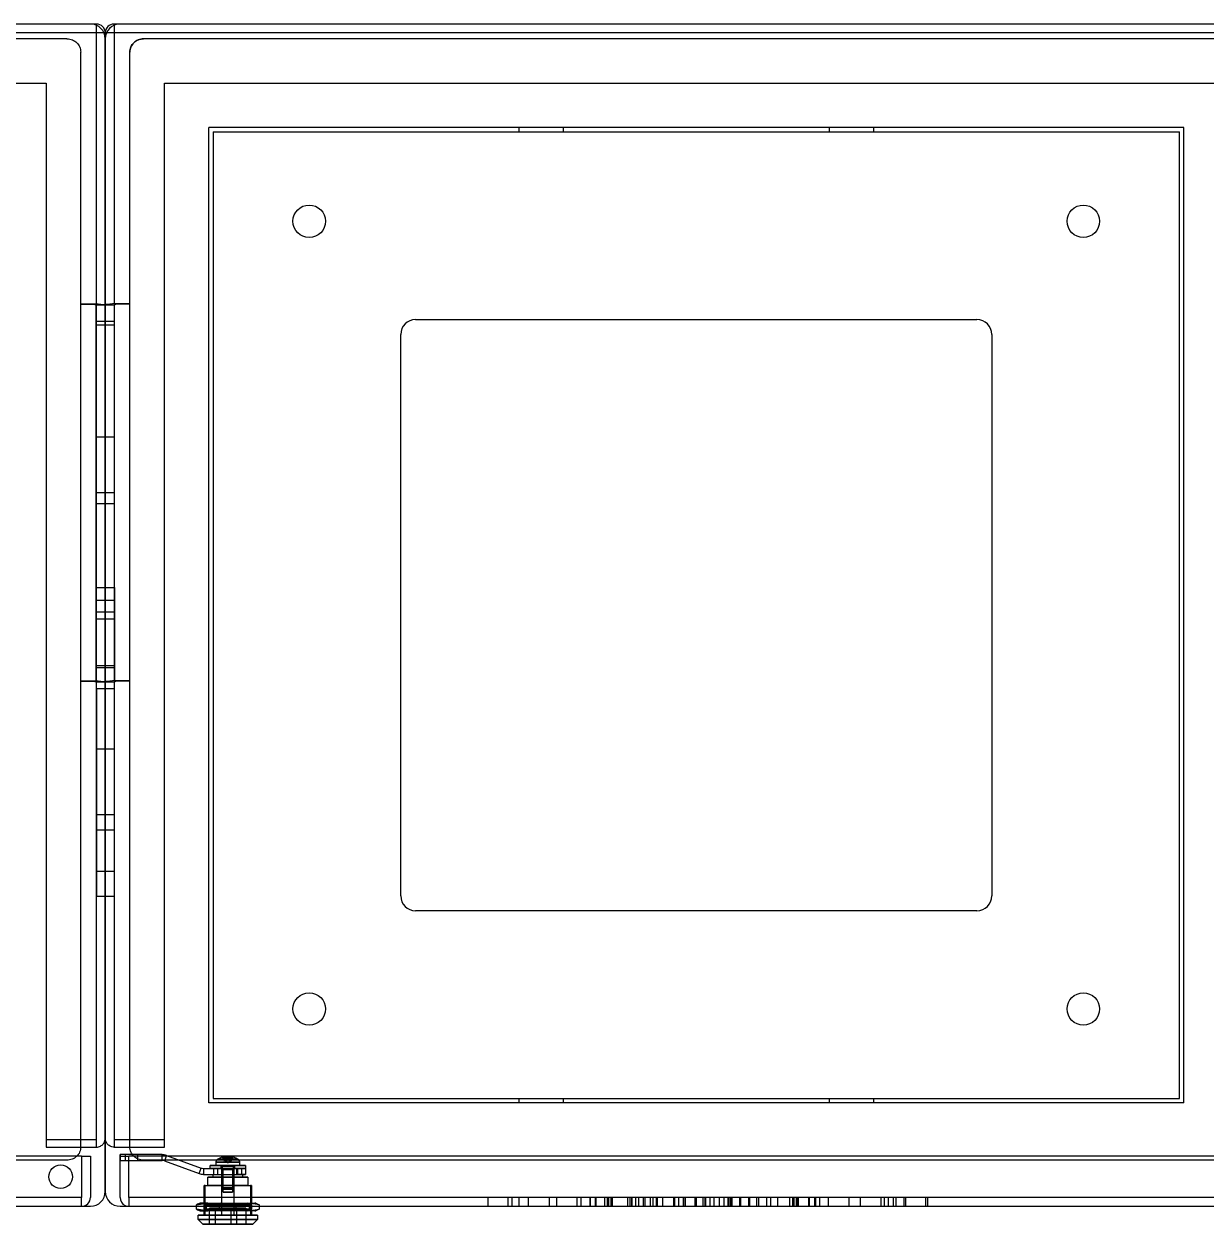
# Model space of a CAD drawing. Header units: millimetres. Extents: x 10366 to 13995, y 24552 to 29685.
# Drawn here: x 12458.7 to 12858.7, y 26264 to 26670 of the extents above; entities that cross this region are included whole.
import ezdxf

# ---------------------------------------------------------------- set-up
doc = ezdxf.new("R2010")
doc.units = ezdxf.units.MM
doc.header["$LTSCALE"] = 3
doc.layers.add('DomyÅ›lny', color=7, linetype='Continuous')

msp = doc.modelspace()

# ---------------------------------------------------------------- linework, layer by layer
at = {"layer": 'DomyÅ›lny'}
for p, q in [((12483.24, 26670.02), (12089.24, 26670.02)), ((12483.24, 26667.02), (12089.24, 26667.02)), ((12481.24, 26670.02), (12091.24, 26670.02)), ((12483.24, 26290.02), (12483.24, 26667.02)), ((12486.24, 26665.02), (12486.24, 26667.02)), ((12486.24, 26667.02), (12486.24, 26665.02)), ((12883.24, 26670.02), (12489.24, 26670.02)), ((12883.24, 26667.02), (12489.24, 26667.02)), ((12489.24, 26667.02), (12489.24, 26290.02)), ((12881.24, 26670.02), (12491.24, 26670.02)), ((12473.29, 26665.02), (12099.22, 26665.02)), ((12486.24, 26574.91), (12486.24, 26665.02)), ((12486.24, 26665.02), (12486.24, 26574.6)), ((12486.24, 26293.02), (12486.24, 26665.02)), ((12486.24, 26665.02), (12486.24, 26293.02)), ((12873.29, 26665.02), (12499.22, 26665.02)), ((12477.94, 26575.43), (12477.94, 26660.53)), ((12494.57, 26575.43), (12494.57, 26660.53)), ((12106.24, 26650.02), (12466.24, 26650.02)), ((12466.24, 26650.02), (12466.24, 26290.02)), ((12506.24, 26650.02), (12866.24, 26650.02)), ((12506.24, 26290.02), (12506.24, 26650.02)), ((12851.24, 26635.02), (12521.24, 26635.02)), ((12521.24, 26305.02), (12521.24, 26635.02)), ((12626.24, 26635.02), (12626.24, 26633.52)), ((12641.24, 26635.02), (12641.24, 26633.52)), ((12731.24, 26635.02), (12731.24, 26633.52)), ((12746.24, 26635.02), (12746.24, 26633.52)), ((12851.24, 26305.02), (12851.24, 26635.02)), ((12522.74, 26633.52), (12849.74, 26633.52)), ((12522.74, 26633.52), (12522.74, 26306.52)), ((12849.74, 26306.52), (12849.74, 26633.52)), ((12477.94, 26447.86), (12477.94, 26575.43)), ((12483.15, 26575.01), (12485.02, 26575.01)), ((12483.15, 26447.44), (12483.15, 26575.01)), ((12485.02, 26575.01), (12486.26, 26575.01)), ((12486.24, 26447.47), (12486.24, 26574.91)), ((12486.24, 26574.6), (12486.24, 26447.47)), ((12486.26, 26447.44), (12486.26, 26575.01)), ((12486.26, 26447.44), (12486.26, 26575.01)), ((12486.26, 26575.01), (12487.78, 26575.01)), ((12487.78, 26575.01), (12489.36, 26575.01)), ((12489.36, 26447.44), (12489.36, 26575.01)), ((12494.57, 26447.86), (12494.57, 26575.43)), ((12483.24, 26569.51), (12486.24, 26569.51)), ((12486.24, 26569.51), (12489.24, 26569.51)), ((12591.24, 26570.02), (12781.24, 26570.02)), ((12483.24, 26568.22), (12486.24, 26568.22)), ((12486.24, 26568.22), (12489.24, 26568.22)), ((12586.24, 26375.02), (12586.24, 26565.02)), ((12786.24, 26565.02), (12786.24, 26375.02)), ((12483.24, 26530.32), (12486.24, 26530.32)), ((12486.24, 26530.32), (12489.24, 26530.32)), ((12486.24, 26511.43), (12483.24, 26511.43)), ((12483.24, 26507.79), (12486.24, 26507.79)), ((12489.24, 26511.43), (12486.24, 26511.43)), ((12486.24, 26507.79), (12489.24, 26507.79)), ((12483.15, 26447.44), (12483.15, 26479.39)), ((12483.15, 26479.39), (12486.26, 26479.39)), ((12486.26, 26479.39), (12489.36, 26479.39)), ((12489.36, 26479.39), (12489.36, 26447.44)), ((12486.24, 26474.95), (12483.24, 26474.95)), ((12489.24, 26474.95), (12486.24, 26474.95)), ((12483.24, 26471.18), (12486.24, 26471.18)), ((12486.24, 26468.67), (12483.24, 26468.67)), ((12486.24, 26471.18), (12489.24, 26471.18)), ((12489.24, 26468.67), (12486.24, 26468.67)), ((12483.24, 26452.99), (12486.24, 26452.99)), ((12486.24, 26452.14), (12483.24, 26452.14)), ((12486.24, 26452.99), (12489.24, 26452.99)), ((12489.24, 26452.14), (12486.24, 26452.14)), ((12477.94, 26290.1), (12477.94, 26447.86)), ((12483.15, 26447.44), (12486.26, 26447.44)), ((12486.24, 26275.02), (12486.24, 26447.47)), ((12486.24, 26447.47), (12486.24, 26275.02)), ((12486.26, 26447.44), (12489.36, 26447.44)), ((12494.57, 26290.1), (12494.57, 26447.86)), ((12483.24, 26445.25), (12486.24, 26445.25)), ((12486.24, 26445.25), (12489.24, 26445.25)), ((12486.24, 26424.7), (12483.24, 26424.7)), ((12489.24, 26424.7), (12486.24, 26424.7)), ((12486.24, 26402.47), (12483.24, 26402.47)), ((12489.24, 26402.47), (12486.24, 26402.47)), ((12483.24, 26397.37), (12486.24, 26397.37)), ((12486.24, 26397.37), (12489.24, 26397.37)), ((12486.24, 26383.28), (12483.24, 26383.28)), ((12489.24, 26383.28), (12486.24, 26383.28)), ((12486.24, 26374.81), (12483.24, 26374.81)), ((12489.24, 26374.81), (12486.24, 26374.81)), ((12781.24, 26370.02), (12591.24, 26370.02)), ((12851.24, 26305.02), (12521.24, 26305.02)), ((12522.74, 26306.52), (12849.74, 26306.52)), ((12626.24, 26306.52), (12626.24, 26305.02)), ((12641.24, 26306.52), (12641.24, 26305.02)), ((12731.24, 26306.52), (12731.24, 26305.02)), ((12746.24, 26306.52), (12746.24, 26305.02)), ((12466.24, 26292.66), (12483.24, 26292.66)), ((12489.24, 26292.66), (12506.24, 26292.66)), ((12466.24, 26290.02), (12483.24, 26290.02)), ((12489.24, 26290.02), (12506.24, 26290.02)), ((12478.24, 26287.02), (12094.24, 26287.02)), ((12473.29, 26285.61), (12099.22, 26285.61)), ((12478.24, 26287.02), (12478.24, 26273.02)), ((12478.24, 26287.02), (12481.24, 26287.02)), ((12481.24, 26287.02), (12481.24, 26273.02)), ((12491.24, 26285.49), (12491.24, 26287.49)), ((12491.24, 26287.49), (12491.24, 26285.49)), ((12491.24, 26287.02), (12494.24, 26287.02)), ((12491.24, 26273.02), (12491.24, 26287.02)), ((12493, 26287.49), (12493, 26285.49)), ((12494.24, 26273.02), (12494.24, 26287.02)), ((12878.24, 26287.02), (12494.24, 26287.02)), ((12505.45, 26287.49), (12497.24, 26287.49)), ((12497.24, 26285.49), (12497.24, 26287.49)), ((12497.24, 26285.49), (12505.45, 26285.49)), ((12873.29, 26285.61), (12499.22, 26285.61)), ((12505.45, 26285.49), (12505.45, 26287.49)), ((12506.99, 26287.22), (12506.3, 26285.34)), ((12506.3, 26285.34), (12517.97, 26281.09)), ((12506.99, 26287.22), (12518.66, 26282.97)), ((12523.72, 26283.82), (12523.75, 26284.94)), ((12526.59, 26285.25), (12526.08, 26286.47)), ((12526.61, 26286.47), (12526.95, 26285.25)), ((12526.97, 26286.88), (12527.09, 26284.9)), ((12526.97, 26286.88), (12527.09, 26284.9)), ((12527.06, 26286.89), (12527.24, 26284.77)), ((12527.51, 26286.88), (12527.39, 26284.9)), ((12527.92, 26286.88), (12528.04, 26284.9)), ((12528.19, 26284.77), (12528.37, 26286.89)), ((12528.46, 26286.88), (12528.34, 26284.9)), ((12528.46, 26286.88), (12528.34, 26284.9)), ((12528.49, 26285.25), (12528.82, 26286.47)), ((12529.11, 26286.47), (12528.68, 26285.25)), ((12529.35, 26286.47), (12528.84, 26285.25)), ((12531.68, 26284.94), (12531.72, 26283.82)), ((12517.97, 26281.09), (12518.66, 26282.97)), ((12519.51, 26282.82), (12519.51, 26280.82)), ((12519.51, 26282.82), (12530.72, 26282.82)), ((12519.51, 26280.82), (12530.72, 26280.82)), ((12521.72, 26282.82), (12521.72, 26283.82)), ((12522.72, 26279.82), (12522.72, 26280.82)), ((12523.02, 26280.82), (12523.02, 26282.82)), ((12523.02, 26280.82), (12523.02, 26282.82)), ((12524.37, 26280.82), (12524.37, 26282.82)), ((12524.37, 26280.82), (12524.37, 26282.82)), ((12525.47, 26282.82), (12525.47, 26283.82)), ((12525.72, 26282.42), (12525.9, 26282.85)), ((12525.72, 26276.25), (12525.72, 26282.42)), ((12525.9, 26282.85), (12525.9, 26283.62)), ((12526.02, 26280.82), (12526.02, 26282.82)), ((12526.02, 26280.82), (12526.02, 26282.82)), ((12526.09, 26274.82), (12526.09, 26282.82)), ((12529.34, 26282.82), (12529.34, 26274.82)), ((12529.42, 26280.82), (12529.42, 26282.82)), ((12529.42, 26280.82), (12529.42, 26282.82)), ((12529.53, 26283.62), (12529.53, 26282.85)), ((12529.53, 26282.85), (12529.72, 26282.42)), ((12529.72, 26282.42), (12529.72, 26276.25)), ((12529.97, 26283.82), (12529.97, 26282.82)), ((12530.72, 26280.82), (12530.72, 26282.82)), ((12531.06, 26280.82), (12531.06, 26282.82)), ((12531.06, 26280.82), (12531.06, 26282.82)), ((12532.42, 26280.82), (12532.42, 26282.82)), ((12532.42, 26280.82), (12532.42, 26282.82)), ((12532.72, 26280.82), (12532.72, 26279.82)), ((12533.72, 26283.82), (12533.72, 26282.82)), ((12533.72, 26282.82), (12533.72, 26280.82)), ((12519.72, 26268.86), (12519.72, 26277.02)), ((12520, 26277.02), (12525.6, 26277.02)), ((12520, 26269.02), (12520, 26277.02)), ((12520.97, 26277.02), (12520.97, 26279.82)), ((12525.6, 26277.02), (12525.6, 26268.53)), ((12529.83, 26277.02), (12535.43, 26277.02)), ((12529.83, 26268.9), (12529.83, 26277.02)), ((12534.47, 26279.82), (12534.47, 26277.02)), ((12535.43, 26277.02), (12535.43, 26268.56)), ((12535.72, 26277.02), (12535.72, 26268.58)), ((12478.24, 26273.02), (12094.24, 26273.02)), ((12878.24, 26273.02), (12494.24, 26273.02)), ((12526.14, 26275.82), (12525.72, 26276.25)), ((12529.72, 26276.25), (12529.29, 26275.82)), ((12615.66, 26273.02), (12615.66, 26270.02)), ((12622.53, 26273.02), (12622.53, 26270.02)), ((12623.81, 26273.02), (12623.81, 26270.02)), ((12626.16, 26273.02), (12626.16, 26270.02)), ((12629.36, 26273.02), (12629.36, 26270.02)), ((12636.43, 26273.02), (12636.43, 26270.02)), ((12638.96, 26273.02), (12638.96, 26270.02)), ((12645.85, 26273.02), (12645.85, 26270.02)), ((12647.17, 26273.02), (12647.17, 26270.02)), ((12650.37, 26270.02), (12650.37, 26273.02)), ((12650.49, 26270.02), (12650.49, 26273.02)), ((12652.17, 26270.02), (12652.17, 26273.02)), ((12652.4, 26270.02), (12652.4, 26273.02)), ((12652.4, 26270.02), (12652.4, 26273.02)), ((12655.16, 26273.02), (12655.16, 26270.02)), ((12656.14, 26273.02), (12656.14, 26270.02)), ((12656.56, 26270.02), (12656.56, 26273.02)), ((12656.63, 26270.02), (12656.63, 26273.02)), ((12657.46, 26270.02), (12657.46, 26273.02)), ((12657.61, 26270.02), (12657.61, 26273.02)), ((12657.94, 26270.02), (12657.94, 26273.02)), ((12662.98, 26273.02), (12662.98, 26270.02)), ((12663.75, 26273.02), (12663.75, 26270.02)), ((12664.4, 26270.02), (12664.4, 26273.02)), ((12664.56, 26270.02), (12664.56, 26273.02)), ((12665.64, 26273.02), (12665.64, 26270.02)), ((12666.66, 26273.02), (12666.66, 26270.02)), ((12668.23, 26273.02), (12668.23, 26270.02)), ((12668.99, 26270.02), (12668.99, 26273.02)), ((12670.62, 26273.02), (12670.62, 26270.02)), ((12671.57, 26273.02), (12671.57, 26270.02)), ((12672.63, 26273.02), (12672.63, 26270.02)), ((12673.03, 26273.02), (12673.03, 26270.02)), ((12674.97, 26270.02), (12674.97, 26273.02)), ((12678.68, 26270.02), (12678.68, 26273.02)), ((12678.95, 26270.02), (12678.95, 26273.02)), ((12680.22, 26273.02), (12680.22, 26270.02)), ((12681.8, 26273.02), (12681.8, 26270.02)), ((12682.49, 26273.02), (12682.49, 26270.02)), ((12682.49, 26270.02), (12682.49, 26273.02)), ((12685.78, 26273.02), (12685.78, 26270.02)), ((12686.2, 26273.02), (12686.2, 26270.02)), ((12688.44, 26273.02), (12688.44, 26270.02)), ((12689.31, 26270.02), (12689.31, 26273.02)), ((12689.35, 26273.02), (12689.35, 26270.02)), ((12690.78, 26273.02), (12690.78, 26270.02)), ((12692.24, 26273.02), (12692.24, 26270.02)), ((12693.94, 26273.02), (12693.94, 26270.02)), ((12695.54, 26273.02), (12695.54, 26270.02)), ((12696.9, 26273.02), (12696.9, 26270.02)), ((12697.32, 26273.02), (12697.32, 26270.02)), ((12697.99, 26270.02), (12697.99, 26273.02)), ((12698.28, 26273.02), (12698.28, 26270.02)), ((12700.94, 26270.02), (12700.94, 26273.02)), ((12701.38, 26270.02), (12701.38, 26273.02)), ((12703.88, 26273.02), (12703.88, 26270.02)), ((12704.08, 26273.02), (12704.08, 26270.02)), ((12704.09, 26273.02), (12704.09, 26270.02)), ((12704.37, 26270.02), (12704.37, 26273.02)), ((12706.59, 26273.02), (12706.59, 26270.02)), ((12707.45, 26270.02), (12707.45, 26273.02)), ((12710.07, 26270.02), (12710.07, 26273.02)), ((12711.53, 26270.02), (12711.53, 26273.02)), ((12713.75, 26273.02), (12713.75, 26270.02)), ((12717.88, 26270.02), (12717.88, 26273.02)), ((12718.97, 26270.02), (12718.97, 26273.02)), ((12719.39, 26270.02), (12719.39, 26273.02)), ((12720.19, 26270.02), (12720.19, 26273.02)), ((12720.42, 26273.02), (12720.42, 26270.02)), ((12720.7, 26273.02), (12720.7, 26270.02)), ((12724.31, 26270.02), (12724.31, 26273.02)), ((12724.45, 26270.02), (12724.45, 26273.02)), ((12724.56, 26270.02), (12724.56, 26273.02)), ((12726.32, 26270.02), (12726.32, 26273.02)), ((12726.57, 26273.02), (12726.57, 26270.02)), ((12727.92, 26273.02), (12727.92, 26270.02)), ((12730.85, 26273.02), (12730.85, 26270.02)), ((12737.92, 26273.02), (12737.92, 26270.02)), ((12741.74, 26273.02), (12741.74, 26270.02)), ((12748.69, 26273.02), (12748.69, 26270.02)), ((12749.81, 26273.02), (12749.81, 26270.02)), ((12751.24, 26273.02), (12751.24, 26270.02)), ((12752.92, 26273.02), (12752.92, 26270.02)), ((12753.81, 26273.02), (12753.81, 26270.02)), ((12756.53, 26273.02), (12756.53, 26270.02)), ((12757.07, 26273.02), (12757.07, 26270.02)), ((12763.77, 26273.02), (12763.77, 26270.02)), ((12764.44, 26273.02), (12764.44, 26270.02)), ((12091.24, 26270.02), (12481.24, 26270.02)), ((12491.24, 26270.02), (12881.24, 26270.02)), ((12517.12, 26269.02), (12517.12, 26270.52)), ((12517.88, 26270.91), (12518.22, 26271.02)), ((12518.22, 26268.52), (12517.88, 26268.64)), ((12519.72, 26267.02), (12519.72, 26268.86)), ((12519.96, 26269.02), (12519.96, 26270.52)), ((12520, 26267.02), (12520, 26269.02)), ((12520.53, 26269.02), (12520.53, 26270.52)), ((12521.57, 26264.02), (12521.57, 26269.42)), ((12523.53, 26264.02), (12523.53, 26269.42)), ((12524.88, 26269.02), (12524.88, 26270.52)), ((12525.6, 26268.53), (12525.6, 26267.02)), ((12528.84, 26264.02), (12528.84, 26269.42)), ((12529.83, 26267.02), (12529.83, 26268.9)), ((12530.55, 26269.02), (12530.55, 26270.52)), ((12530.78, 26264.02), (12530.78, 26269.42)), ((12533.87, 26269.42), (12533.87, 26264.02)), ((12535.4, 26271.02), (12534.9, 26270.52)), ((12534.9, 26270.52), (12534.9, 26269.02)), ((12534.9, 26269.02), (12535.4, 26268.52)), ((12535.43, 26268.56), (12535.43, 26267.02)), ((12535.72, 26268.58), (12535.72, 26267.02)), ((12537.22, 26271.02), (12537.55, 26270.91)), ((12537.55, 26268.64), (12537.22, 26268.52)), ((12538.31, 26270.52), (12538.31, 26269.02)), ((12517.72, 26265.52), (12517.72, 26267.02)), ((12519.22, 26264.02), (12517.72, 26265.52)), ((12537.72, 26265.52), (12536.22, 26264.02)), ((12537.72, 26267.02), (12537.72, 26265.52))]:
    msp.add_line(p, q, dxfattribs=at)
for points in [[(12483.24, 26667.02, 0), (12483.24, 26670.02, 0)], [(12486.24, 26667.02, 0), (12486.24, 26667.02, 0), (12486.24, 26667.02, 0), (12486.24, 26667.02, 0), (12486.24, 26667.02, 0), (12486.24, 26667.02, 0), (12486.24, 26667.02, 0), (12486.24, 26667.02, 0), (12486.24, 26667.02, 0), (12486.24, 26667.02, 0), (12486.24, 26667.02, 0), (12486.24, 26667.02, 0), (12486.24, 26667.02, 0), (12486.24, 26667.02, 0), (12486.22, 26667.02, 0), (12486.16, 26667.02, 0), (12485.87, 26667.02, 0), (12483.24, 26667.02, 0)], [(12489.24, 26667.02, 0), (12486.24, 26667.02, 0)], [(12489.24, 26670.02, 0), (12489.24, 26670.02, 0), (12489.24, 26670.02, 0), (12489.24, 26670.02, 0), (12489.24, 26670.02, 0), (12489.24, 26670.02, 0), (12489.24, 26670.02, 0), (12489.24, 26670.02, 0), (12489.24, 26670.02, 0), (12489.24, 26670.02, 0), (12489.24, 26670.02, 0), (12489.24, 26670.02, 0), (12489.24, 26670.02, 0), (12489.24, 26670.02, 0), (12489.24, 26670, 0), (12489.24, 26669.94, 0), (12489.24, 26669.65, 0), (12489.24, 26667.02, 0)], [(12473.29, 26665.02, 0), (12473.76, 26665, 0), (12474.23, 26664.93, 0), (12474.68, 26664.82, 0), (12475.12, 26664.66, 0), (12475.53, 26664.47, 0), (12475.92, 26664.24, 0), (12476.29, 26663.97, 0), (12476.62, 26663.67, 0), (12476.92, 26663.34, 0), (12477.19, 26662.99, 0), (12477.41, 26662.62, 0), (12477.6, 26662.22, 0), (12477.75, 26661.82, 0), (12477.86, 26661.41, 0), (12477.92, 26660.97, 0), (12477.94, 26660.53, 0)], [(12494.57, 26660.53, 0), (12494.59, 26660.99, 0), (12494.66, 26661.44, 0), (12494.78, 26661.88, 0), (12494.94, 26662.3, 0), (12495.15, 26662.7, 0), (12495.39, 26663.08, 0), (12495.67, 26663.43, 0), (12495.98, 26663.76, 0), (12496.32, 26664.05, 0), (12496.69, 26664.3, 0), (12497.08, 26664.52, 0), (12497.49, 26664.7, 0), (12497.91, 26664.84, 0), (12498.34, 26664.94, 0), (12498.78, 26665, 0), (12499.22, 26665.02, 0)], [(12499.22, 26665.02, 0), (12498.75, 26665, 0), (12498.28, 26664.93, 0), (12497.83, 26664.82, 0), (12497.39, 26664.66, 0), (12496.98, 26664.47, 0), (12496.59, 26664.24, 0), (12496.22, 26663.97, 0), (12495.89, 26663.67, 0), (12495.59, 26663.34, 0), (12495.32, 26662.99, 0), (12495.1, 26662.62, 0), (12494.91, 26662.22, 0), (12494.76, 26661.82, 0), (12494.66, 26661.41, 0), (12494.59, 26660.97, 0), (12494.57, 26660.53, 0)], [(12477.94, 26575.43, 0), (12483.86, 26575.3, 0), (12485.64, 26575.17, 0), (12486.1, 26575.09, 0), (12486.17, 26575.07, 0), (12486.22, 26575.05, 0), (12486.23, 26575.04, 0), (12486.24, 26575.03, 0), (12486.25, 26575.03, 0), (12486.25, 26575.02, 0), (12486.25, 26575.02, 0), (12486.25, 26575.02, 0), (12486.25, 26575.02, 0), (12486.25, 26575.01, 0), (12486.26, 26575.01, 0), (12486.26, 26575.01, 0)], [(12477.94, 26575.27, 0), (12481.66, 26575.19, 0), (12482.77, 26575.11, 0), (12483.05, 26575.06, 0), (12483.09, 26575.05, 0), (12483.12, 26575.03, 0), (12483.13, 26575.03, 0), (12483.14, 26575.02, 0), (12483.14, 26575.02, 0), (12483.14, 26575.02, 0), (12483.14, 26575.02, 0), (12483.14, 26575.01, 0), (12483.15, 26575.01, 0), (12483.15, 26575.01, 0), (12483.15, 26575.01, 0), (12483.15, 26575.01, 0)], [(12494.57, 26575.43, 0), (12488.65, 26575.3, 0), (12486.87, 26575.17, 0), (12486.41, 26575.09, 0), (12486.34, 26575.07, 0), (12486.29, 26575.05, 0), (12486.28, 26575.04, 0), (12486.27, 26575.03, 0), (12486.27, 26575.03, 0), (12486.26, 26575.02, 0), (12486.26, 26575.02, 0), (12486.26, 26575.02, 0), (12486.26, 26575.02, 0), (12486.26, 26575.01, 0), (12486.26, 26575.01, 0), (12486.26, 26575.01, 0)], [(12494.57, 26575.27, 0), (12490.85, 26575.19, 0), (12489.74, 26575.11, 0), (12489.46, 26575.06, 0), (12489.42, 26575.05, 0), (12489.39, 26575.03, 0), (12489.38, 26575.03, 0), (12489.37, 26575.02, 0), (12489.37, 26575.02, 0), (12489.37, 26575.02, 0), (12489.37, 26575.02, 0), (12489.37, 26575.01, 0), (12489.37, 26575.01, 0), (12489.36, 26575.01, 0), (12489.36, 26575.01, 0), (12489.36, 26575.01, 0)], [(12477.94, 26447.86, 0), (12483.86, 26447.74, 0), (12485.64, 26447.6, 0), (12486.1, 26447.52, 0), (12486.17, 26447.5, 0), (12486.22, 26447.48, 0), (12486.23, 26447.47, 0), (12486.24, 26447.47, 0), (12486.25, 26447.46, 0), (12486.25, 26447.46, 0), (12486.25, 26447.46, 0), (12486.25, 26447.45, 0), (12486.25, 26447.45, 0), (12486.25, 26447.45, 0), (12486.26, 26447.45, 0), (12486.26, 26447.44, 0)], [(12477.94, 26447.71, 0), (12481.66, 26447.63, 0), (12482.77, 26447.54, 0), (12483.05, 26447.49, 0), (12483.09, 26447.48, 0), (12483.12, 26447.47, 0), (12483.13, 26447.46, 0), (12483.14, 26447.46, 0), (12483.14, 26447.46, 0), (12483.14, 26447.45, 0), (12483.14, 26447.45, 0), (12483.14, 26447.45, 0), (12483.15, 26447.45, 0), (12483.15, 26447.45, 0), (12483.15, 26447.44, 0), (12483.15, 26447.44, 0)], [(12494.57, 26447.86, 0), (12488.65, 26447.74, 0), (12486.87, 26447.6, 0), (12486.41, 26447.52, 0), (12486.34, 26447.5, 0), (12486.29, 26447.48, 0), (12486.28, 26447.47, 0), (12486.27, 26447.47, 0), (12486.27, 26447.46, 0), (12486.26, 26447.46, 0), (12486.26, 26447.46, 0), (12486.26, 26447.45, 0), (12486.26, 26447.45, 0), (12486.26, 26447.45, 0), (12486.26, 26447.45, 0), (12486.26, 26447.44, 0)], [(12494.57, 26447.71, 0), (12490.85, 26447.63, 0), (12489.74, 26447.54, 0), (12489.46, 26447.49, 0), (12489.42, 26447.48, 0), (12489.39, 26447.47, 0), (12489.38, 26447.46, 0), (12489.37, 26447.46, 0), (12489.37, 26447.46, 0), (12489.37, 26447.45, 0), (12489.37, 26447.45, 0), (12489.37, 26447.45, 0), (12489.37, 26447.45, 0), (12489.36, 26447.45, 0), (12489.36, 26447.44, 0), (12489.36, 26447.44, 0)], [(12483.24, 26290.02, 0), (12483.61, 26290.05, 0), (12483.99, 26290.12, 0), (12484.33, 26290.23, 0), (12484.63, 26290.37, 0), (12484.91, 26290.53, 0), (12485.16, 26290.72, 0), (12485.38, 26290.91, 0), (12485.57, 26291.12, 0), (12485.73, 26291.35, 0), (12485.87, 26291.57, 0), (12485.99, 26291.81, 0), (12486.15, 26292.29, 0), (12486.22, 26292.65, 0), (12486.24, 26293.02, 0)], [(12489.24, 26290.02, 0), (12488.87, 26290.05, 0), (12488.5, 26290.12, 0), (12488.15, 26290.23, 0), (12487.85, 26290.37, 0), (12487.57, 26290.53, 0), (12487.33, 26290.72, 0), (12487.11, 26290.91, 0), (12486.92, 26291.12, 0), (12486.76, 26291.35, 0), (12486.62, 26291.57, 0), (12486.5, 26291.81, 0), (12486.34, 26292.29, 0), (12486.27, 26292.65, 0), (12486.24, 26293.02, 0)], [(12477.94, 26290.1, 0), (12477.92, 26289.64, 0), (12477.85, 26289.19, 0), (12477.73, 26288.76, 0), (12477.57, 26288.33, 0), (12477.37, 26287.93, 0), (12477.12, 26287.55, 0), (12476.84, 26287.2, 0), (12476.53, 26286.88, 0), (12476.19, 26286.59, 0), (12475.82, 26286.33, 0), (12475.43, 26286.11, 0), (12475.02, 26285.93, 0), (12474.6, 26285.79, 0), (12474.17, 26285.69, 0), (12473.73, 26285.63, 0), (12473.29, 26285.61, 0)], [(12499.22, 26285.61, 0), (12498.75, 26285.63, 0), (12498.28, 26285.7, 0), (12497.83, 26285.81, 0), (12497.39, 26285.97, 0), (12496.98, 26286.16, 0), (12496.59, 26286.4, 0), (12496.22, 26286.66, 0), (12495.89, 26286.96, 0), (12495.59, 26287.29, 0), (12495.32, 26287.64, 0), (12495.1, 26288.02, 0), (12494.91, 26288.41, 0), (12494.76, 26288.81, 0), (12494.66, 26289.23, 0), (12494.59, 26289.66, 0), (12494.57, 26290.1, 0)], [(12493, 26287.49, 0), (12491.24, 26287.49, 0)], [(12491.24, 26285.49, 0), (12491.24, 26285.49, 0), (12491.24, 26285.49, 0), (12491.24, 26285.49, 0), (12491.24, 26285.49, 0), (12491.24, 26285.49, 0), (12491.24, 26285.49, 0), (12491.24, 26285.49, 0), (12491.24, 26285.49, 0), (12491.24, 26285.49, 0), (12491.24, 26285.49, 0), (12491.24, 26285.49, 0), (12491.25, 26285.49, 0), (12491.25, 26285.49, 0), (12491.29, 26285.49, 0), (12491.42, 26285.49, 0), (12491.98, 26285.49, 0), (12493, 26285.49, 0)], [(12497.24, 26287.49, 0), (12493, 26287.49, 0)], [(12493, 26285.49, 0), (12497.24, 26285.49, 0)], [(12523.75, 26284.94, 0), (12523.77, 26285.1, 0), (12523.81, 26285.26, 0), (12523.87, 26285.42, 0), (12523.94, 26285.56, 0), (12524.03, 26285.69, 0), (12524.14, 26285.81, 0), (12524.26, 26285.92, 0), (12524.39, 26286.01, 0)], [(12526.97, 26286.88, 0), (12526.44, 26286.76, 0), (12525.93, 26286.55, 0)], [(12526.08, 26286.47, 0), (12526.07, 26286.49, 0), (12526.05, 26286.51, 0), (12526.04, 26286.53, 0), (12526.03, 26286.54, 0), (12526.02, 26286.55, 0), (12526.01, 26286.55, 0), (12525.99, 26286.55, 0), (12525.98, 26286.56, 0), (12525.97, 26286.56, 0), (12525.96, 26286.56, 0), (12525.95, 26286.56, 0), (12525.94, 26286.55, 0), (12525.93, 26286.55, 0)], [(12525.93, 26286.55, 0), (12526.47, 26286.55, 0)], [(12525.97, 26286.56, 0), (12526.51, 26286.56, 0)], [(12526.61, 26286.47, 0), (12526.08, 26286.47, 0)], [(12526.47, 26286.55, 0), (12526.99, 26286.76, 0), (12527.51, 26286.88, 0)], [(12526.47, 26286.55, 0), (12526.48, 26286.55, 0), (12526.49, 26286.56, 0), (12526.5, 26286.56, 0), (12526.51, 26286.56, 0), (12526.52, 26286.56, 0), (12526.53, 26286.55, 0), (12526.54, 26286.55, 0), (12526.55, 26286.55, 0), (12526.56, 26286.54, 0), (12526.57, 26286.53, 0), (12526.58, 26286.52, 0), (12526.59, 26286.51, 0), (12526.59, 26286.5, 0), (12526.6, 26286.49, 0), (12526.61, 26286.47, 0)], [(12526.95, 26285.25, 0), (12526.59, 26285.25, 0)], [(12527.39, 26284.9, 0), (12527.46, 26284.85, 0), (12527.53, 26284.81, 0), (12527.57, 26284.8, 0), (12527.62, 26284.79, 0), (12527.67, 26284.78, 0), (12527.72, 26284.77, 0), (12527.76, 26284.78, 0), (12527.81, 26284.79, 0), (12527.86, 26284.8, 0), (12527.94, 26284.83, 0), (12527.99, 26284.86, 0), (12528.04, 26284.9, 0)], [(12528.04, 26284.9, 0), (12527.98, 26284.85, 0), (12527.9, 26284.81, 0), (12527.86, 26284.8, 0), (12527.81, 26284.79, 0), (12527.76, 26284.78, 0), (12527.72, 26284.77, 0), (12527.67, 26284.78, 0), (12527.62, 26284.79, 0), (12527.57, 26284.8, 0), (12527.49, 26284.83, 0), (12527.44, 26284.86, 0), (12527.39, 26284.9, 0)], [(12527.92, 26286.88, 0), (12528.44, 26286.76, 0), (12528.96, 26286.55, 0)], [(12529.5, 26286.55, 0), (12528.99, 26286.76, 0), (12528.46, 26286.88, 0)], [(12528.84, 26285.25, 0), (12528.68, 26285.25, 0)], [(12528.82, 26286.47, 0), (12528.83, 26286.49, 0), (12528.84, 26286.5, 0), (12528.84, 26286.51, 0), (12528.85, 26286.52, 0), (12528.86, 26286.53, 0), (12528.87, 26286.54, 0), (12528.88, 26286.55, 0), (12528.89, 26286.55, 0), (12528.9, 26286.55, 0), (12528.91, 26286.56, 0), (12528.92, 26286.56, 0), (12528.93, 26286.56, 0), (12528.94, 26286.56, 0), (12528.95, 26286.55, 0), (12528.96, 26286.55, 0)], [(12529.11, 26286.47, 0), (12528.82, 26286.47, 0)], [(12529.46, 26286.56, 0), (12528.92, 26286.56, 0)], [(12528.92, 26286.56, 0), (12529.46, 26286.56, 0)], [(12528.96, 26286.55, 0), (12529.5, 26286.55, 0)], [(12529.5, 26286.55, 0), (12529.49, 26286.55, 0), (12529.48, 26286.56, 0), (12529.47, 26286.56, 0), (12529.46, 26286.56, 0), (12529.45, 26286.56, 0), (12529.44, 26286.55, 0), (12529.42, 26286.55, 0), (12529.41, 26286.55, 0), (12529.4, 26286.54, 0), (12529.39, 26286.53, 0), (12529.38, 26286.51, 0), (12529.36, 26286.49, 0), (12529.35, 26286.47, 0)], [(12531.04, 26286.01, 0), (12531.17, 26285.92, 0), (12531.29, 26285.81, 0), (12531.4, 26285.69, 0), (12531.49, 26285.56, 0), (12531.57, 26285.42, 0), (12531.62, 26285.26, 0), (12531.66, 26285.1, 0), (12531.68, 26284.94, 0)], [(12523.53, 26283.82, 0), (12521.72, 26283.82, 0), (12521.72, 26283.82, 0), (12521.72, 26283.82, 0), (12521.72, 26283.82, 0), (12521.72, 26283.82, 0), (12521.72, 26283.82, 0), (12521.72, 26283.82, 0), (12521.72, 26283.82, 0), (12521.72, 26283.82, 0), (12521.72, 26283.82, 0), (12521.72, 26283.82, 0), (12521.72, 26283.82, 0), (12521.72, 26283.82, 0), (12521.72, 26283.82, 0), (12521.72, 26283.82, 0), (12521.72, 26283.82, 0), (12521.72, 26283.82, 0), (12521.76, 26283.82, 0), (12521.91, 26283.82, 0), (12523.35, 26283.82, 0), (12531.9, 26283.82, 0)], [(12531.9, 26282.82, 0), (12523.42, 26282.82, 0), (12522.18, 26282.82, 0), (12521.83, 26282.82, 0), (12521.74, 26282.82, 0), (12521.72, 26282.82, 0), (12521.72, 26282.82, 0), (12521.72, 26282.82, 0), (12521.72, 26282.82, 0), (12521.72, 26282.82, 0), (12521.72, 26282.82, 0), (12521.72, 26282.82, 0), (12521.72, 26282.82, 0), (12521.72, 26282.82, 0), (12521.72, 26282.82, 0), (12521.72, 26282.82, 0), (12521.72, 26282.82, 0), (12521.72, 26282.82, 0), (12521.72, 26282.82, 0), (12521.72, 26282.82, 0), (12521.72, 26282.82, 0), (12521.72, 26282.82, 0), (12521.72, 26282.82, 0), (12521.76, 26282.82, 0), (12521.91, 26282.82, 0), (12523.53, 26282.82, 0)], [(12531.9, 26283.82, 0), (12533.71, 26283.82, 0), (12533.72, 26283.82, 0), (12533.72, 26283.82, 0), (12533.72, 26283.82, 0), (12533.72, 26283.82, 0), (12533.72, 26283.82, 0), (12533.72, 26283.82, 0), (12533.72, 26283.82, 0), (12533.72, 26283.82, 0), (12533.72, 26283.82, 0), (12533.72, 26283.82, 0), (12533.72, 26283.82, 0), (12533.72, 26283.82, 0), (12533.72, 26283.82, 0), (12533.72, 26283.82, 0), (12533.71, 26283.82, 0), (12533.71, 26283.82, 0), (12533.67, 26283.82, 0), (12533.52, 26283.82, 0), (12532.08, 26283.82, 0), (12523.53, 26283.82, 0)], [(12523.53, 26282.82, 0), (12532.02, 26282.82, 0), (12533.25, 26282.82, 0), (12533.6, 26282.82, 0), (12533.69, 26282.82, 0), (12533.71, 26282.82, 0), (12533.71, 26282.82, 0), (12533.72, 26282.82, 0), (12533.72, 26282.82, 0), (12533.72, 26282.82, 0), (12533.72, 26282.82, 0), (12533.72, 26282.82, 0), (12533.72, 26282.82, 0), (12533.72, 26282.82, 0), (12533.72, 26282.82, 0), (12533.72, 26282.82, 0), (12533.72, 26282.82, 0), (12533.72, 26282.82, 0), (12533.72, 26282.82, 0), (12533.72, 26282.82, 0), (12533.72, 26282.82, 0), (12533.71, 26282.82, 0), (12533.71, 26282.82, 0), (12533.67, 26282.82, 0), (12533.52, 26282.82, 0), (12531.9, 26282.82, 0)], [(12529.83, 26277.02, 0), (12525.6, 26277.02, 0)], [(12478.24, 26270.02, 0), (12478.24, 26270.02, 0), (12478.24, 26270.02, 0), (12478.24, 26270.02, 0), (12478.24, 26270.02, 0), (12478.24, 26270.02, 0), (12478.24, 26270.02, 0), (12478.24, 26270.02, 0), (12478.24, 26270.02, 0), (12478.24, 26270.02, 0), (12478.24, 26270.02, 0), (12478.24, 26270.02, 0), (12478.24, 26270.02, 0), (12478.24, 26270.03, 0), (12478.24, 26270.04, 0), (12478.24, 26270.11, 0), (12478.24, 26270.39, 0), (12478.24, 26273.02, 0)], [(12494.24, 26273.02, 0), (12494.24, 26270.02, 0)], [(12529.13, 26276.25, 0), (12526.3, 26276.25, 0), (12525.72, 26276.25, 0), (12526.3, 26276.25, 0)], [(12526.6, 26275.82, 0), (12526.14, 26275.82, 0), (12526.6, 26275.82, 0), (12528.83, 26275.82, 0)], [(12526.3, 26276.25, 0), (12529.13, 26276.25, 0), (12529.72, 26276.25, 0), (12529.13, 26276.25, 0)], [(12528.83, 26275.82, 0), (12529.29, 26275.82, 0), (12528.83, 26275.82, 0), (12526.6, 26275.82, 0)], [(12518.54, 26271.02, 0), (12518.37, 26271.02, 0), (12518.2, 26270.99, 0), (12517.86, 26270.9, 0), (12517.5, 26270.75, 0), (12517.12, 26270.52, 0)], [(12517.12, 26270.52, 0), (12519.13, 26270.9, 0), (12521, 26271.02, 0)], [(12517.12, 26269.02, 0), (12517.5, 26268.8, 0), (12517.86, 26268.65, 0), (12518.2, 26268.55, 0), (12518.37, 26268.53, 0), (12518.54, 26268.52, 0)], [(12521, 26268.52, 0), (12519.13, 26268.65, 0), (12517.12, 26269.02, 0)], [(12521, 26271.02, 0), (12518.54, 26271.02, 0), (12518.29, 26271.02, 0), (12518.23, 26271.02, 0), (12518.22, 26271.02, 0), (12518.22, 26271.02, 0), (12518.22, 26271.02, 0), (12518.22, 26271.02, 0), (12518.22, 26271.02, 0), (12518.22, 26271.02, 0), (12518.22, 26271.02, 0), (12518.22, 26271.02, 0), (12518.22, 26271.02, 0), (12518.22, 26271.02, 0), (12518.22, 26271.02, 0), (12518.22, 26271.02, 0), (12518.22, 26271.02, 0), (12518.22, 26271.02, 0), (12518.22, 26271.02, 0), (12518.22, 26271.02, 0), (12518.22, 26271.02, 0), (12518.22, 26271.02, 0), (12518.22, 26271.02, 0), (12518.25, 26271.02, 0), (12518.35, 26271.02, 0), (12518.54, 26271.02, 0)], [(12518.54, 26268.52, 0), (12518.22, 26268.52, 0), (12518.22, 26268.52, 0), (12518.22, 26268.52, 0), (12518.22, 26268.52, 0), (12518.22, 26268.52, 0), (12518.22, 26268.52, 0), (12518.22, 26268.52, 0), (12518.22, 26268.52, 0), (12518.22, 26268.52, 0), (12518.22, 26268.52, 0), (12518.22, 26268.52, 0), (12518.22, 26268.52, 0), (12518.22, 26268.52, 0), (12518.22, 26268.52, 0), (12518.22, 26268.52, 0), (12518.22, 26268.52, 0), (12518.22, 26268.52, 0), (12518.22, 26268.52, 0), (12518.22, 26268.52, 0), (12518.22, 26268.52, 0), (12518.25, 26268.52, 0), (12518.36, 26268.52, 0), (12518.79, 26268.52, 0), (12521, 26268.52, 0)], [(12518.54, 26271.02, 0), (12519.47, 26271.02, 0), (12525.26, 26271.02, 0)], [(12519.96, 26270.52, 0), (12519.58, 26270.75, 0), (12519.22, 26270.9, 0), (12518.88, 26270.99, 0), (12518.71, 26271.02, 0), (12518.54, 26271.02, 0)], [(12518.54, 26268.52, 0), (12518.71, 26268.53, 0), (12518.88, 26268.55, 0), (12519.22, 26268.65, 0), (12519.58, 26268.8, 0), (12519.96, 26269.02, 0)], [(12525.26, 26268.52, 0), (12518.54, 26268.52, 0)], [(12525.26, 26271.02, 0), (12519.96, 26270.52, 0)], [(12519.96, 26269.02, 0), (12525.26, 26268.52, 0)], [(12522.63, 26270.52, 0), (12520.53, 26270.52, 0), (12522.63, 26270.52, 0), (12532.8, 26270.52, 0)], [(12532.8, 26269.02, 0), (12522.63, 26269.02, 0), (12520.53, 26269.02, 0), (12522.63, 26269.02, 0)], [(12521, 26271.02, 0), (12522.87, 26270.9, 0), (12524.88, 26270.52, 0)], [(12524.88, 26269.02, 0), (12522.87, 26268.65, 0), (12521, 26268.52, 0)], [(12532.06, 26269.42, 0), (12523.37, 26269.42, 0), (12521.57, 26269.42, 0), (12523.37, 26269.42, 0)], [(12532.8, 26270.52, 0), (12534.9, 26270.52, 0), (12532.8, 26270.52, 0), (12522.63, 26270.52, 0)], [(12522.63, 26269.02, 0), (12532.8, 26269.02, 0), (12534.9, 26269.02, 0), (12532.8, 26269.02, 0)], [(12523.37, 26269.42, 0), (12532.06, 26269.42, 0), (12533.87, 26269.42, 0), (12532.06, 26269.42, 0)], [(12524.88, 26270.52, 0), (12530.17, 26271.02, 0)], [(12530.17, 26268.52, 0), (12524.88, 26269.02, 0)], [(12525.26, 26271.02, 0), (12534.43, 26271.02, 0)], [(12530.55, 26270.52, 0), (12525.26, 26271.02, 0)], [(12525.26, 26268.52, 0), (12530.55, 26269.02, 0)], [(12534.43, 26268.52, 0), (12525.26, 26268.52, 0)], [(12530.17, 26271.02, 0), (12535.47, 26270.52, 0)], [(12535.47, 26269.02, 0), (12530.17, 26268.52, 0)], [(12534.43, 26271.02, 0), (12532.56, 26270.9, 0), (12530.55, 26270.52, 0)], [(12530.55, 26269.02, 0), (12532.56, 26268.65, 0), (12534.43, 26268.52, 0)], [(12534.43, 26271.02, 0), (12536.89, 26271.02, 0), (12537.14, 26271.02, 0), (12537.2, 26271.02, 0), (12537.21, 26271.02, 0), (12537.21, 26271.02, 0), (12537.22, 26271.02, 0), (12537.22, 26271.02, 0), (12537.22, 26271.02, 0), (12537.22, 26271.02, 0), (12537.22, 26271.02, 0), (12537.22, 26271.02, 0), (12537.22, 26271.02, 0), (12537.22, 26271.02, 0), (12537.22, 26271.02, 0), (12537.22, 26271.02, 0), (12537.22, 26271.02, 0), (12537.22, 26271.02, 0), (12537.22, 26271.02, 0), (12537.22, 26271.02, 0), (12537.21, 26271.02, 0), (12537.21, 26271.02, 0), (12537.21, 26271.02, 0), (12537.18, 26271.02, 0), (12537.08, 26271.02, 0), (12536.89, 26271.02, 0)], [(12538.31, 26270.52, 0), (12536.3, 26270.9, 0), (12534.43, 26271.02, 0)], [(12534.43, 26268.52, 0), (12536.3, 26268.65, 0), (12538.31, 26269.02, 0)], [(12536.89, 26268.52, 0), (12537.22, 26268.52, 0), (12537.22, 26268.52, 0), (12537.22, 26268.52, 0), (12537.22, 26268.52, 0), (12537.22, 26268.52, 0), (12537.22, 26268.52, 0), (12537.22, 26268.52, 0), (12537.22, 26268.52, 0), (12537.22, 26268.52, 0), (12537.22, 26268.52, 0), (12537.22, 26268.52, 0), (12537.22, 26268.52, 0), (12537.22, 26268.52, 0), (12537.22, 26268.52, 0), (12537.22, 26268.52, 0), (12537.22, 26268.52, 0), (12537.22, 26268.52, 0), (12537.21, 26268.52, 0), (12537.21, 26268.52, 0), (12537.21, 26268.52, 0), (12537.18, 26268.52, 0), (12537.07, 26268.52, 0), (12536.64, 26268.52, 0), (12534.43, 26268.52, 0)], [(12536.89, 26271.02, 0), (12537.06, 26271.02, 0), (12537.23, 26270.99, 0), (12537.58, 26270.9, 0), (12537.93, 26270.75, 0), (12538.31, 26270.52, 0)], [(12538.31, 26269.02, 0), (12537.93, 26268.8, 0), (12537.58, 26268.65, 0), (12537.23, 26268.55, 0), (12537.06, 26268.53, 0), (12536.89, 26268.52, 0)], [(12534.79, 26265.52, 0), (12517.72, 26265.52, 0)], [(12517.72, 26265.52, 0), (12517.72, 26265.52, 0), (12517.72, 26265.52, 0), (12517.72, 26265.52, 0), (12517.72, 26265.52, 0), (12517.72, 26265.52, 0), (12517.72, 26265.52, 0), (12517.72, 26265.52, 0), (12517.72, 26265.52, 0), (12517.72, 26265.52, 0), (12517.72, 26265.52, 0), (12517.77, 26265.52, 0), (12517.99, 26265.52, 0), (12520.36, 26265.52, 0), (12537.72, 26265.52, 0)], [(12537.72, 26265.52, 0), (12537.72, 26265.52, 0), (12537.72, 26265.52, 0), (12537.72, 26265.52, 0), (12537.72, 26265.52, 0), (12537.72, 26265.52, 0), (12537.72, 26265.52, 0), (12537.72, 26265.52, 0), (12537.72, 26265.52, 0), (12537.72, 26265.52, 0), (12537.71, 26265.52, 0), (12537.71, 26265.52, 0), (12537.7, 26265.52, 0), (12537.65, 26265.52, 0), (12537.4, 26265.52, 0), (12534.79, 26265.52, 0)]]:
    msp.add_polyline3d(points, dxfattribs=at)
for points in [[(12483.24, 26429.36, 0), (12483.24, 26430.69, 0), (12483.24, 26441.76, 0), (12483.24, 26444.54, 0), (12483.24, 26445.22, 0), (12483.24, 26445.24, 0), (12483.24, 26445.25, 0), (12483.24, 26445.25, 0), (12483.24, 26445.25, 0), (12483.24, 26445.25, 0), (12483.24, 26445.25, 0), (12483.24, 26445.25, 0), (12483.24, 26445.25, 0), (12483.24, 26445.24, 0), (12483.24, 26445.21, 0), (12483.24, 26445.04, 0), (12483.24, 26391.28, 0), (12483.24, 26380.86, 0), (12483.24, 26375.66, 0), (12483.24, 26375.01, 0), (12483.24, 26374.81, 0), (12483.24, 26374.81, 0), (12483.24, 26374.81, 0), (12483.24, 26374.81, 0), (12483.24, 26374.81, 0), (12483.24, 26374.81, 0), (12483.24, 26374.81, 0), (12483.24, 26374.81, 0), (12483.24, 26374.81, 0), (12483.24, 26374.81, 0), (12483.24, 26374.84, 0), (12483.24, 26397.36, 0), (12483.24, 26397.37, 0), (12483.24, 26397.37, 0), (12483.24, 26397.37, 0), (12483.24, 26397.37, 0), (12483.24, 26397.37, 0), (12483.24, 26397.37, 0), (12483.24, 26397.37, 0), (12483.24, 26397.37, 0), (12483.24, 26397.35, 0), (12483.24, 26397.22, 0), (12483.24, 26387.39, 0), (12483.24, 26384.92, 0), (12483.24, 26383.69, 0), (12483.24, 26383.3, 0), (12483.24, 26383.28, 0), (12483.24, 26383.28, 0), (12483.24, 26383.28, 0), (12483.24, 26383.28, 0), (12483.24, 26383.28, 0), (12483.24, 26383.28, 0), (12483.24, 26383.28, 0), (12483.24, 26383.28, 0), (12483.24, 26383.28, 0), (12483.24, 26383.28, 0), (12483.24, 26383.32, 0), (12483.24, 26383.47, 0)], [(12530.52, 26284.94, 0), (12523.75, 26284.94, 0)], [(12530.07, 26286.01, 0), (12524.39, 26286.01, 0)], [(12530.07, 26286.01, 0), (12531.04, 26286.01, 0)], [(12530.52, 26284.94, 0), (12531.68, 26284.94, 0)], [(12529.13, 26282.42, 0), (12526.3, 26282.42, 0), (12525.72, 26282.42, 0), (12526.3, 26282.42, 0), (12529.13, 26282.42, 0), (12529.72, 26282.42, 0)], [(12529, 26283.62, 0), (12525.9, 26283.62, 0)], [(12529, 26282.85, 0), (12526.44, 26282.85, 0), (12525.9, 26282.85, 0), (12526.44, 26282.85, 0), (12529, 26282.85, 0), (12529.53, 26282.85, 0)], [(12526.57, 26282.82, 0), (12528.86, 26282.82, 0), (12529.34, 26282.82, 0), (12528.86, 26282.82, 0), (12526.57, 26282.82, 0), (12526.09, 26282.82, 0)], [(12529, 26283.62, 0), (12529.53, 26283.62, 0)], [(12530.72, 26282.82, 0), (12533.72, 26282.82, 0)], [(12530.72, 26280.82, 0), (12533.72, 26280.82, 0)], [(12520, 26277.02, 0), (12519.72, 26277.02, 0)], [(12532.49, 26279.82, 0), (12522.94, 26279.82, 0), (12520.97, 26279.82, 0), (12522.94, 26279.82, 0), (12532.49, 26279.82, 0), (12534.47, 26279.82, 0)], [(12532.49, 26277.02, 0), (12522.94, 26277.02, 0), (12520.97, 26277.02, 0), (12522.94, 26277.02, 0), (12532.49, 26277.02, 0), (12534.47, 26277.02, 0)], [(12535.43, 26277.02, 0), (12535.72, 26277.02, 0)], [(12526.57, 26274.82, 0), (12526.09, 26274.82, 0), (12526.57, 26274.82, 0), (12528.86, 26274.82, 0), (12529.34, 26274.82, 0), (12528.86, 26274.82, 0)], [(12534.79, 26267.02, 0), (12520.64, 26267.02, 0), (12517.72, 26267.02, 0), (12520.64, 26267.02, 0), (12534.79, 26267.02, 0), (12537.72, 26267.02, 0)], [(12533.73, 26264.02, 0), (12521.7, 26264.02, 0), (12519.22, 26264.02, 0), (12521.7, 26264.02, 0), (12533.73, 26264.02, 0), (12536.22, 26264.02, 0)]]:
    msp.add_polyline3d(points, close=True, dxfattribs=at)
for centre, radius in [((12555.26, 26603.28), 5.5), ((12817.23, 26603.28), 5.5), ((12555.26, 26336.77), 5.5), ((12817.23, 26336.77), 5.5), ((12471.15, 26280.02), 4)]:
    msp.add_circle(centre, radius, dxfattribs=at)
for centre, radius, start, end in [((12481.24, 26665.02), 5, 0, 90), ((12483.24, 26667.02), 3, 0, 90), ((12491.24, 26665.02), 5, 90, 180), ((12489.24, 26667.02), 3, 90, 180), ((12591.24, 26565.02), 5, 90, 180), ((12781.24, 26565.02), 5, 0, 90), ((12591.24, 26375.02), 5, 180, 270), ((12781.24, 26375.02), 5, 270, 0), ((12505.45, 26283), 4.49, 70, 90), ((12505.45, 26283), 2.49, 70, 90), ((12527.72, 26280.42), 6.5, 95.802, 120.7913), ((12527.72, 26280.42), 6.5, 59.2087, 84.198), ((12519.51, 26285.31), 4.49, 250, 270), ((12519.51, 26285.31), 2.49, 250, 270), ((12478.24, 26273.02), 3, 270, 0), ((12481.24, 26275.02), 5, 270, 0), ((12491.24, 26275.02), 5, 180, 270), ((12494.24, 26273.02), 3, 180, 244.4022), ((12494.24, 26273.02), 3, 244.4022, 270)]:
    msp.add_arc(centre, radius, start, end, dxfattribs=at)

doc.saveas('drawing.dxf')
